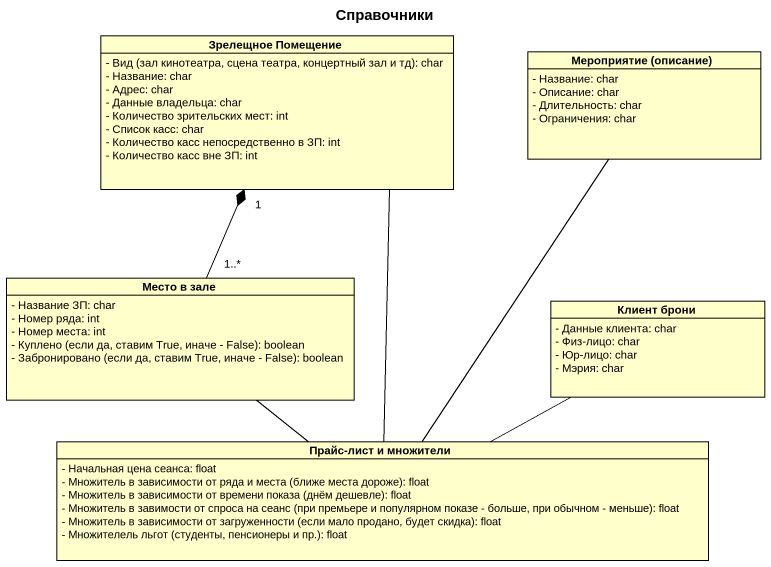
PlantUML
@startuml
title Справочники
hide circle
hide empty members
skinparam classAttributeIconSize 0
class "Зрелещное Помещение" as Зрелещное_Помещение {
  {field} - Вид (зал кинотеатра, сцена театра, концертный зал и тд): char
  - Название: char
  - Адрес: char
  - Данные владельца: char
  - Количество зрительских мест: int
  - Список касс: char
  - Количество касс непосредственно в ЗП: int
  - Количество касс вне ЗП: int
}
class "Мероприятие (описание)" as Мероприятие_описание {
  - Название: char
  - Описание: char
  - Длительность: char
  - Ограничения: char
}
class "Место в зале" as Место_в_зале {
  - Название ЗП: char
  - Номер ряда: int
  - Номер места: int
  {field} - Куплено (если да, ставим True, иначе - False): boolean
  {field} - Забронировано (если да, ставим True, иначе - False): boolean
}
class "Клиент брони" as Клиент_брони {
  - Данные клиента: char
  - Физ-лицо: char
  - Юр-лицо: char
  - Мэрия: char
}
class "Прайс-лист и множители" as Прайс_лист_и_множители {
  - Начальная цена сеанса: float
  {field} - Множитель в зависимости от ряда и места (ближе места дороже): float
  {field} - Множитель в зависимости от времени показа (днём дешевле): float
  {field} - Множитель в завимости от спроса на сеанс (при премьере и популярном показе - больше, при обычном - меньше): float
  {field} - Множитель в зависимости от загруженности (если мало продано, будет скидка): float
  {field} - Множителель льгот (студенты, пенсионеры и пр.): float
}
Мероприятие_описание -- Прайс_лист_и_множители
Место_в_зале "1..*" -up-* "1" Зрелещное_Помещение
Клиент_брони -left- Прайс_лист_и_множители
Прайс_лист_и_множители -up- Зрелещное_Помещение
Прайс_лист_и_множители -up- Место_в_зале
@enduml
